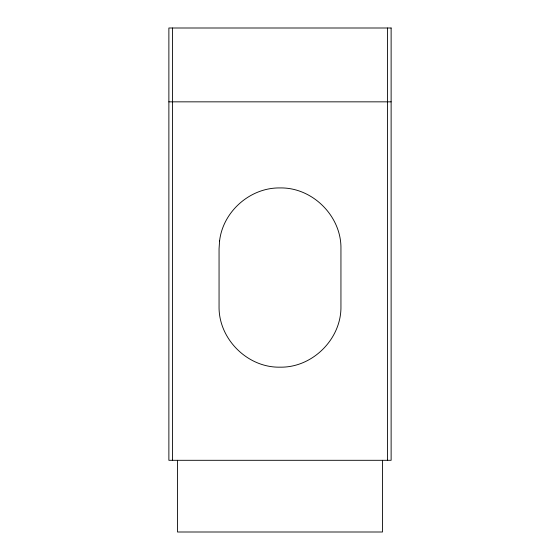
<?xml version="1.0" encoding="UTF-8"?>
<svg xmlns="http://www.w3.org/2000/svg" width="560" height="560" viewBox="0 0 560 560"><rect width="100%" height="100%" fill="white"/><g stroke="black" fill="none" stroke-linecap="round" stroke-linejoin="round"><path stroke-width="0.84" d="M168.875 101.843L391.125 101.843M387.541 28L387.541 460.306M382.487 460.306L382.487 532L177.513 532L177.513 460.306M172.459 28L172.459 460.306M219.583 240.919L219.058 248.871L219.058 306.229C218.379 338.8 247.429 367.85 280 367.164C312.571 367.85 341.621 338.8 340.942 306.229L340.942 248.871C341.621 216.3 312.571 187.25 280 187.936C250.306 187.46 222.992 211.421 219.583 240.919M391.125 28L168.875 28L168.875 460.306L391.125 460.306L391.125 28"/></g></svg>
